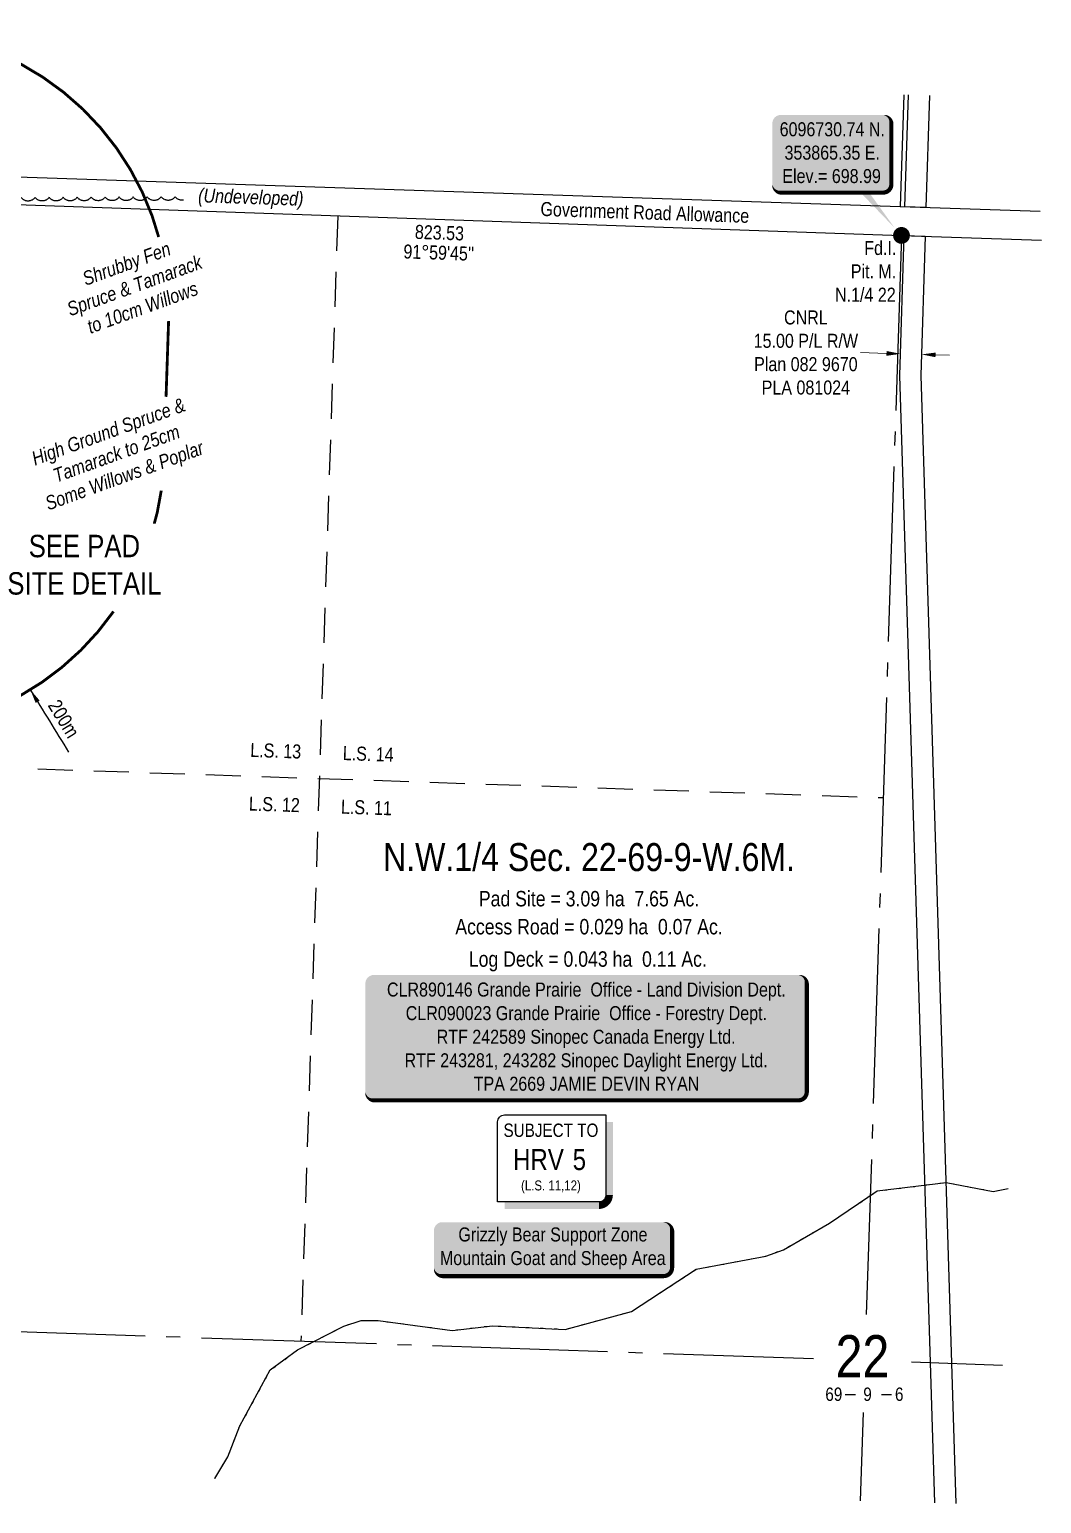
# Model space of a CAD drawing. Extents: x 350301 to 358197, y 6095407 to 6100410.
# Drawn here: x 353243 to 353965, y 6095825 to 6096878 of the extents above; entities that cross this region are included whole.
import ezdxf
from ezdxf.enums import TextEntityAlignment as Align

# ---------------------------------------------------------------- set-up
doc = ezdxf.new("R2010")
doc.units = 0
doc.header["$LTSCALE"] = 5
doc.header["$PDMODE"] = 34
doc.header["$PDSIZE"] = 0.03
for name, pattern in [('0', [1, 1, 0]), ('foc-BUFFER', [16.75, 15, -1.75]), ('foc-LSD', [8, 5, -3]), ('foc-QUARTERLINE', [33, 25, -3, 2, -3]), ('foc-WHEELTRACKS', [2, 0.4, -1.6])]:
    doc.linetypes.add(name, pattern=pattern)
doc.layers.get('Defpoints').update_dxf_attribs({"color": 9})
for name, color, linetype in [('10', 1, 'Continuous'), ('9', 3, 'Continuous'), ('AS-WILDLIFE-BLOCK', 131, 'Continuous'), ('AUX-BUFFER', 7, 'foc-BUFFER'), ('AUX-BUFFER1', 7, 'foc-BUFFER'), ('C-SYMBOL', 7, 'Continuous'), ('CG-NOTES', 7, 'Continuous'), ('CTW', 7, 'Continuous'), ('DETAIL-T', 7, 'Continuous'), ('F-RW', 190, 'Continuous'), ('L-AREAREQUIRED', 7, 'Continuous'), ('L-AREAWORK', 5, 'Continuous'), ('L-BD', 7, 'Continuous'), ('L-MON', 1, 'Continuous'), ('L-QSEC', 8, 'foc-QUARTERLINE'), ('L-ROAD-T', 7, 'Continuous'), ('L-SEC', 7, 'Continuous'), ('L-SECLBL', 7, 'Continuous'), ('L-SECTION-LSD', 7, 'foc-LSD'), ('T-BUSH', 110, '0'), ('T-BUSH-T', 110, 'Continuous'), ('T-WATER-P3', 160, 'foc-WHEELTRACKS')]:
    doc.layers.add(name, color=color, linetype=linetype)
doc.layers.add('F-RW-T', color=190, linetype='Continuous', lineweight=9)
doc.layers.add('T-TEXT', color=48, linetype='Continuous', lineweight=18)
doc.styles.add('100L', font='', dxfattribs={"height": 11})
doc.styles.add('175L', font='', dxfattribs={"height": 20})
doc.styles.add('80', font='', dxfattribs={"height": 10})
doc.styles.add('80CG', font='', dxfattribs={"height": 10})
doc.styles.add('80L', font='', dxfattribs={"height": 10})
doc.styles.add('80LS', font='', dxfattribs={"height": 10})
doc.styles.add('foc-LtypeFont', font='', dxfattribs={"height": 7.35})
doc.styles.add('HRV', font='', dxfattribs={"height": 3})
doc.styles.add('SIMPLEX', font='')
doc.styles.get('100L').set_extended_font_data('Arial Narrow')
doc.styles.get('175L').set_extended_font_data('Arial Narrow')
doc.styles.get('80').set_extended_font_data('Arial Narrow')
doc.styles.get('80CG').set_extended_font_data('Arial Narrow')
doc.styles.get('80L').set_extended_font_data('Arial Narrow')
doc.styles.get('80LS').set_extended_font_data('Arial Narrow', italic=True)
doc.styles.get('foc-LtypeFont').set_extended_font_data('Arial Narrow')
doc.styles.get('HRV').set_extended_font_data('Arial Narrow')
doc.styles.get('SIMPLEX').set_extended_font_data('Arial Narrow')
doc.linetypes.add('foc-TOPO-flowdirection-NOLINE', pattern='A,0,[">",foc-LtypeFont,S=0.3,R=0,X=0,Y=-0.945],-20,[">",foc-LtypeFont,S=0.3,R=0,X=0,Y=-0.945],0', length=20)
doc.dimstyles.new('CG2011', dxfattribs={"dimscale": 5, "dimtxt": 9, "dimasz": 2, "dimexe": 0.2, "dimexo": 0.0625, "dimgap": 0.5, "dimtad": 0, "dimtih": 1, "dimtoh": 1, "dimzin": 0, "dimdsep": 46, "dimtxsty": '80CG', "dimcen": 0.1, "dimse1": 1, "dimse2": 1, "dimclrd": 256, "dimclrt": 256, "dimaunit": 1, "dimadec": 4, "dimazin": 0, "dimtfac": 0.06, "dimtofl": 0, "dimtmove": 0, "dimatfit": 1, "dimfxl": 0.2, "dimtolj": 1, "dimtzin": 0, "dimlwd": -1, "dimarcsym": 0})
doc.dimstyles.new('Compass 5 000', dxfattribs={"dimscale": 5, "dimtxt": 9, "dimasz": 2, "dimexe": 0.2, "dimexo": 0.0625, "dimgap": 0.5, "dimtad": 0, "dimtih": 1, "dimtoh": 1, "dimzin": 0, "dimdsep": 46, "dimtxsty": '80CG', "dimcen": 0.1, "dimse1": 1, "dimse2": 1, "dimclrd": 256, "dimclrt": 256, "dimaunit": 1, "dimadec": 4, "dimazin": 0, "dimtfac": 0.06, "dimtofl": 0, "dimtmove": 0, "dimatfit": 1, "dimfxl": 0.2, "dimtolj": 1, "dimtzin": 0, "dimlwd": -1, "dimarcsym": 0})

# ---------------------------------------------------------------- blocks, each defined once
blk = doc.blocks.new('L-SECLBL')
at = {"layer": '9', "color": 7}
for p, q in [((-5.1, -27.8), (-12.3, -27.8)), ((20.7, -27.8), (13.5, -27.8))]:
    blk.add_line(p, q, dxfattribs=at)
at = {"layer": '10', "color": 2, "style": 'SIMPLEX'}
blk.add_attdef('SEC', text='', height=30, dxfattribs=at).set_placement((0, 0), align=Align.MIDDLE)
at = {"layer": '10', "color": 5, "style": '80L'}
blk.add_attdef('TWP', text='', height=9.5, dxfattribs=at).set_placement((-14.4, -27.4), align=Align.MIDDLE_RIGHT)
blk.add_attdef('RGE', text='', height=9.5, dxfattribs=at).set_placement((3.6, -27.4), align=Align.MIDDLE_CENTER)
blk.add_attdef('MER', text='', height=9.5, dxfattribs=at).set_placement((23.2, -27.4), align=Align.MIDDLE_LEFT)
blk = doc.blocks.new('*U44')
h = blk.add_hatch(color=255)
edge = h.paths.add_edge_path()
edge.add_line((-151.5, -45.5), (151.5, -45.5))
edge.add_arc((151.5, -39.5), 6, 270, 360)
edge.add_line((157.5, -39.5), (157.5, 38))
edge.add_arc((151.5, 38), 6, 0, 90)
edge.add_line((151.5, 44), (-151.5, 44))
edge.add_arc((-151.5, 38), 6, 90, 180)
edge.add_line((-157.5, 38), (-157.5, -39.5))
edge.add_arc((-151.5, -39.5), 6, 180, 270)
at = {"color": 44, "flags": 128}
blk.add_lwpolyline([(-151.5, -45.5, 3, 3, 0), (151.5, -45.5, 3, 3, 0.414214), (157.5, -39.5, 3, 3, 0), (157.5, 38, 3, 0, 0.414214), (151.5, 44, 0, 0, 0), (-151.5, 44, 0, 0, 0.414214), (-157.5, 38, 0, 0, 0), (-157.5, -39.5, 0, 3, 0.414214)], format="xyseb", close=True, dxfattribs=at)
at = {"color": 44, "style": '80'}
blk.add_attdef('ENTER_TEXT_001', (-36, -5), '', height=10, dxfattribs=at)
blk = doc.blocks.new('HRV')
blk.add_lwpolyline([(-35.1, 31.6), (37.2, 31.6), (37.2, -25.5, -0.414214), (32.2, -30.5), (-40.1, -30.5), (-40.1, 26.6, -0.414214)], format="xyb", close=True)
at = {"const_width": 5, "flags": 128}
blk.add_lwpolyline([(-35.1, -33), (32.2, -33, 0.414214), (39.7, -25.5), (39.7, 26.6)], format="xyb", dxfattribs=at)
at = {"style": '80L'}
blk.add_text('SUBJECT TO', height=9.5, dxfattribs=at).set_placement((-2, 13.1), align=Align.BOTTOM_CENTER)
blk.add_attdef('(N.W.1/4 00)', text='', height=7.12, dxfattribs=at).set_placement((-2, -24.4), align=Align.BOTTOM_CENTER)
at = {"layer": 'CTW', "color": 3, "style": 'HRV'}
blk.add_text('HRV', height=15, dxfattribs=at).set_placement((-10.9, -0.2), align=Align.MIDDLE_CENTER)
blk.add_attdef('0', text='', height=15, dxfattribs=at).set_placement((18.3, -0.2), align=Align.MIDDLE_CENTER)
blk = doc.blocks.new('*D51')
at = {"layer": 'Defpoints', "color": 0, "transparency": 16777216}
for p in [(353865.5, 6096675.6), (353880.5, 6096675.1), (353864.7, 6096646.2)]:
    blk.add_point(p, dxfattribs=at)
at = {"layer": 'F-RW-T', "transparency": 16777216}
for p, q in [((353854.7, 6096646.5), (353836.1, 6096647.1)), ((353889.7, 6096645.5), (353899.6, 6096645.2))]:
    blk.add_line(p, q, dxfattribs=at)
for points in [[(353854.7, 6096648.2), (353854.6, 6096644.8), (353864.7, 6096646.2)], [(353889.7, 6096647.1), (353889.6, 6096643.8), (353879.7, 6096645.8)]]:
    blk.add_solid(points, dxfattribs=at)
at = {"layer": 'F-RW-T', "transparency": 16777216, "insert": (353797.1, 6096647.1), "char_height": 10, "attachment_point": 5, "style": '80CG'}
blk.add_mtext('\\A1;CNRL\\P15.00 P/L R/W\\PPlan 082 9670\\PPLA 081024', dxfattribs=at)
blk = doc.blocks.new('fdia')
at = {"color": 255, "const_width": 1}
blk.add_lwpolyline([(-0.5, 0, 1), (0.5, 0, 1)], format="xyb", close=True, dxfattribs=at)
blk = doc.blocks.new('Fdiaa')
blk.add_blockref('fdia', (0, 0))
blk = doc.blocks.new('fdib')
at = {"color": 1, "const_width": 1.6}
blk.add_lwpolyline([(-0.4, 0, 1), (0.4, 0, 1)], format="xyb", close=True, dxfattribs=at)
at = {"color": 1}
blk.add_circle((0, 0), 0.8, dxfattribs=at)
blk = doc.blocks.new('Fdibb')
blk.add_blockref('fdib', (0, 0))
blk = doc.blocks.new('fdicc')
for name in ['Fdibb', 'Fdiaa']:
    blk.add_blockref(name, (0, 0))
blk = doc.blocks.new('FDI')
blk.add_blockref('fdicc', (0, 0))
blk = doc.blocks.new('*U62')
h = blk.add_hatch(color=254)
edge = h.paths.add_edge_path()
edge.add_line((-36.5, -28.5), (36.5, -28.5))
edge.add_arc((36.5, -22.5), 6, 270, 360)
edge.add_line((42.5, -22.5), (42.5, 21))
edge.add_arc((36.5, 21), 6, 0, 90)
edge.add_line((36.5, 27), (-36.5, 27))
edge.add_arc((-36.5, 21), 6, 90, 180)
edge.add_line((-42.5, 21), (-42.5, -22.5))
edge.add_arc((-36.5, -22.5), 6, 180, 270)
at = {"color": 1, "flags": 128}
blk.add_lwpolyline([(-36.5, -28.5, 3, 3, 0), (36.5, -28.5, 3, 3, 0.414214), (42.5, -22.5, 3, 3, 0), (42.5, 21, 3, 0, 0.414214), (36.5, 27, 0, 0, 0), (-36.5, 27, 0, 0, 0.414214), (-42.5, 21, 0, 0, 0), (-42.5, -22.5, 0, 3, 0.414214)], format="xyseb", close=True, dxfattribs=at)
blk.add_lwpolyline([(44.9, -53.8, 0, 10, 0), (0, 0, 5, 5, 0)], format="xyseb", dxfattribs=at)
at = {"color": 1, "style": '80'}
blk.add_attdef('ENTER_TEXT_001', (-36, -5), '', height=10, dxfattribs=at)
blk = doc.blocks.new('*U66')
h = blk.add_hatch(color=255)
edge = h.paths.add_edge_path()
edge.add_line((-79, -20), (79, -20))
edge.add_arc((79, -14), 6, 270, 360)
edge.add_line((85, -14), (85, 12.5))
edge.add_arc((79, 12.5), 6, 0, 90)
edge.add_line((79, 18.5), (-79, 18.5))
edge.add_arc((-79, 12.5), 6, 90, 180)
edge.add_line((-85, 12.5), (-85, -14))
edge.add_arc((-79, -14), 6, 180, 270)
at = {"color": 131, "flags": 128}
blk.add_lwpolyline([(-79, -20, 3, 3, 0), (79, -20, 3, 3, 0.414214), (85, -14, 3, 3, 0), (85, 12.5, 3, 0, 0.414214), (79, 18.5, 0, 0, 0), (-79, 18.5, 0, 0, 0.414214), (-85, 12.5, 0, 0, 0), (-85, -14, 0, 3, 0.414214)], format="xyseb", close=True, dxfattribs=at)
at = {"color": 131, "style": '80'}
blk.add_attdef('ENTER_TEXT_001', (-36, -5), '', height=10, dxfattribs=at)

msp = doc.modelspace()

# ---------------------------------------------------------------- linework, layer by layer
at = {"layer": 'AUX-BUFFER', "color": 251, "linetype": 'foc-BUFFER', "const_width": 2, "flags": 128}
msp.add_lwpolyline([(353340.489, 6096615.511), (353342.302, 6096669.605)], dxfattribs=at)
msp.add_lwpolyline([(353324.907, 6096502.903, 0.0592529), (353337.067, 6096548.548)], format="xyb", dxfattribs=at)
at = {"layer": 'AUX-BUFFER1', "color": 251, "linetype": 'foc-BUFFER', "const_width": 2, "flags": 128}
msp.add_lwpolyline([(353335.965, 6096727.21, 0.33203508), (353149.132, 6096876.658, 0.41421356), (352942.542, 6096683.472), (352939.192, 6096583.552, 0.41421356), (353132.378, 6096376.962, 0.25378772), (353302.993, 6096462.252)], format="xyb", dxfattribs=at)
at = {"layer": 'F-RW'}
for points in [[(353885.222, 6096830.529), (353882.818, 6096750.702), (353867.826, 6096751.21), (353870.231, 6096831.036)], [(353889.19, 6095825.927), (353886.081, 6095926.039), (353864.195, 6096630.622), (353867.208, 6096730.674), (353882.2, 6096730.167), (353879.202, 6096630.629), (353901.103, 6095925.526), (353904.212, 6095825.421)]]:
    msp.add_lwpolyline(points, dxfattribs=at)
at = {"layer": 'L-QSEC'}
for p, q in [((353866.942, 6096831.15), (353864.341, 6096751.328)), ((353865.353, 6096730.736), (353840.254, 6095960.335)), ((353035.862, 6095955.056), (353802.65, 6095928.901)), ((353872.493, 6095926.519), (353937.426, 6095924.304)), ((353837.975, 6095890.389), (353835.919, 6095827.286))]:
    msp.add_line(p, q, dxfattribs=at)
at = {"layer": 'L-SEC'}
for p, q in [((353062.912, 6096778.42), (353864.366, 6096751.327)), ((353062.62, 6096758.71), (353865.353, 6096730.736)), ((353864.366, 6096751.327), (353964.26, 6096747.95)), ((353865.353, 6096730.736), (353965.272, 6096727.359))]:
    msp.add_line(p, q, dxfattribs=at)
at = {"layer": 'L-SECTION-LSD', "flags": 128}
for points in [[(353462.969, 6096744.773), (353436.685, 6095941.384)], [(353049.057, 6096356.687), (353852.278, 6096329.412)]]:
    msp.add_lwpolyline(points, dxfattribs=at)
at = {"layer": 'T-BUSH', "flags": 128}
msp.add_lwpolyline([(353352.951, 6096755.894, -0.28450033), (353347.035, 6096758.399, -0.52056705), (353337.038, 6096758.35, -0.52056705), (353327.04, 6096758.3, -0.52056705), (353317.043, 6096758.25, -0.52056705), (353307.045, 6096758.2, -0.52056705), (353297.048, 6096758.151, -0.52056705), (353287.05, 6096758.101, -0.52056705), (353277.053, 6096758.051, -0.52056705), (353267.055, 6096758.002, -0.52056705), (353257.058, 6096757.952, -0.52056705), (353247.06, 6096757.902, -0.52056705), (353237.063, 6096757.853, -0.52056705), (353227.065, 6096757.803, -0.52056705), (353217.068, 6096757.753, -0.52056705), (353207.07, 6096757.703, -0.52056705), (353197.073, 6096757.654, -0.52056705), (353187.075, 6096757.604, -0.52056705), (353177.078, 6096757.554, -0.52056705), (353167.081, 6096757.505, -0.52056705), (353154.959, 6096757.444)], format="xyb", dxfattribs=at)
at = {"layer": 'T-WATER-P3', "flags": 128}
msp.add_lwpolyline([(353375.218, 6095843.237), (353384.514, 6095858.864), (353393.115, 6095880.765), (353414.897, 6095920.774), (353434.208, 6095935.025), (353467.388, 6095952.086), (353479.709, 6095955.998), (353491.959, 6095956.019), (353544.649, 6095949.051), (353573.459, 6095952.354), (353625.359, 6095949.747), (353672.74, 6095962.61), (353718.802, 6095992.742), (353768.552, 6096002.035), (353781.022, 6096006.575), (353813.993, 6096025.637), (353848.064, 6096048.588), (353897.305, 6096054.611), (353930.865, 6096048.233), (353941.533, 6096050.354)], dxfattribs=at)
at = {"layer": 'T-WATER-P3', "linetype": 'foc-TOPO-flowdirection-NOLINE', "flags": 128}
msp.add_lwpolyline([(353375.218, 6095843.237), (353384.514, 6095858.864), (353393.115, 6095880.765), (353414.897, 6095920.774), (353434.208, 6095935.025), (353467.388, 6095952.086), (353479.709, 6095955.998), (353491.959, 6095956.019), (353544.649, 6095949.051), (353573.459, 6095952.354), (353625.359, 6095949.747), (353672.74, 6095962.61), (353718.802, 6095992.742), (353768.552, 6096002.035), (353781.022, 6096006.575), (353813.993, 6096025.637), (353848.064, 6096048.588), (353897.305, 6096054.611), (353930.865, 6096048.233), (353941.533, 6096050.354)], dxfattribs=at)

# ---------------------------------------------------------------- block references
at = {"layer": 'AS-WILDLIFE-BLOCK', "color": 5}
ref = msp.add_blockref('*U66', (353616.646, 6096007.786), dxfattribs=dict(at, xscale=0.99976, yscale=0.99976, zscale=0.99976))
ref.add_attrib('ENTER_TEXT_001', 'Grizzly Bear Support Zone', (353549.097, 6096012.506), dxfattribs={"layer": '0', "color": 131, "height": 9.9976, "style": '80'})
ref.add_attrib('ENTER_TEXT_002', 'Mountain Goat and Sheep Area', (353535.918, 6095995.666), dxfattribs={"layer": '0', "color": 131, "height": 9.9976, "style": '80'})
at = {"layer": 'C-SYMBOL', "color": 3}
ref = msp.add_blockref('*U44', (353640.246, 6096158.741), dxfattribs=at)
ref.add_attrib('ENTER_TEXT_001', 'CLR890146 Grande Prairie  Office - Land Division Dept.', (353498.145, 6096187.358), dxfattribs={"layer": '0', "color": 44, "height": 10, "style": '80'})
ref.add_attrib('ENTER_TEXT_002', 'CLR090023 Grande Prairie  Office - Forestry Dept.', (353511.525, 6096170.514), dxfattribs={"layer": '0', "color": 44, "height": 10, "style": '80'})
ref.add_attrib('ENTER_TEXT_003', 'RTF 242589 Sinopec Canada Energy Ltd.', (353533.623, 6096153.67), dxfattribs={"layer": '0', "color": 44, "height": 10, "style": '80'})
ref.add_attrib('ENTER_TEXT_004', 'RTF 243281, 243282 Sinopec Daylight Energy Ltd.', (353510.693, 6096136.826), dxfattribs={"layer": '0', "color": 44, "height": 10, "style": '80'})
ref.add_attrib('ENTER_TEXT_005', 'TPA 2669 JAMIE DEVIN RYAN', (353560.052, 6096120.118), dxfattribs={"layer": '0', "color": 44, "height": 10, "style": '80'})
at = {"layer": 'CG-NOTES', "color": 5}
msp.add_blockref('HRV', (353617.162, 6096071.217), dxfattribs=at).add_auto_attribs({'(N.W.1/4 00)': '(L.S. 11,12)', '0': '5'})
at = {"layer": 'DETAIL-T'}
ref = msp.add_blockref('*U62', (353815.665, 6096789.77), dxfattribs=dict(at, xscale=0.9993081584679978, yscale=0.9993081584679978, zscale=0.9993081584679978))
ref.add_attrib('ENTER_TEXT_001', '6096730.74 N.', (353778.396, 6096801.535), dxfattribs={"layer": '0', "color": 1, "height": 9.99308, "style": '80'})
ref.add_attrib('ENTER_TEXT_002', '353865.35 E.', (353781.869, 6096784.839), dxfattribs={"layer": '0', "color": 1, "height": 9.99308, "style": '80'})
ref.add_attrib('ENTER_TEXT_003', 'Elev.= 698.99', (353780.301, 6096768.143), dxfattribs={"layer": '0', "color": 1, "height": 9.99308, "style": '80'})
at = {"layer": 'L-MON', "xscale": 4.999999999999991, "yscale": 4.999999999999991, "zscale": 4.999999999999991}
msp.add_blockref('FDI', (353865.353, 6096730.736), dxfattribs=at)
at = {"layer": 'L-SECLBL', "color": 3}
msp.add_blockref('L-SECLBL', (353837.508, 6095930.849), dxfattribs=at).add_auto_attribs({'SEC': '22', 'TWP': '69', 'RGE': '9', 'MER': '6'})

# ---------------------------------------------------------------- texts
at = {"layer": 'AUX-BUFFER', "insert": (353264.3, 6096400.501), "char_height": 10, "attachment_point": 1, "rotation": 301.517114, "style": '80L'}
msp.add_mtext_dynamic_manual_height_columns('200m', width=34.23455, gutter_width=225, heights=[0], dxfattribs=at)
at = {"layer": 'C-SYMBOL', "color": 3, "linetype": 'Continuous', "style": '175L'}
msp.add_text('N.W.1/4 Sec. 22-69-9-W.6M.', height=19.9952, dxfattribs=at).set_placement((353642.354, 6096270.925), align=Align.BOTTOM_CENTER)
at = {"layer": 'L-AREAREQUIRED', "color": 5, "linetype": 'Continuous', "style": '100L'}
for s, p in [('Pad Site = 3.09 ha  7.65 Ac.', (353642.354, 6096248.431)), ('Log Deck = 0.043 ha  0.11 Ac.', (353641.498, 6096205.34))]:
    msp.add_text(s, height=10.99736, dxfattribs=at).set_placement(p, align=Align.BOTTOM_CENTER)
at = {"layer": 'L-AREAWORK', "color": 5, "linetype": 'Continuous', "style": '100L'}
msp.add_text('Access Road = 0.029 ha  0.07 Ac.', height=10.99736, dxfattribs=at).set_placement((353642.354, 6096228.435), align=Align.BOTTOM_CENTER)
at = {"layer": 'L-BD', "style": '80L'}
for s, p in [('823.53', (353535.616, 6096732.723)), ("91°59'45''", (353535.12, 6096718.485))]:
    msp.add_text(s, height=9.9976, rotation=358.0042, dxfattribs=at).set_placement(p, align=Align.MIDDLE)
at = {"layer": 'L-MON', "insert": (353816.957, 6096726.773), "char_height": 10, "attachment_point": 1, "style": '100L'}
msp.add_mtext_dynamic_manual_height_columns('\\pi21.81896;Fd.I. \\P\\pi12.19413;Pit. M. \\P\\pi0.95266;N.1/4 22', width=42.80123, gutter_width=55, heights=[0], dxfattribs=at)
at = {"layer": 'T-BUSH-T', "insert": (353297.639, 6096595.412), "char_height": 9.9976, "width": 120.11209, "attachment_point": 2, "rotation": 20, "style": '80LS'}
msp.add_mtext('High Ground Spruce & Tamarack to 25cm Some Willows & Poplar', dxfattribs=at)

# ---------------------------------------------------------------- dimensions: what is measured, and where the dimension line sits
at = {"layer": 'F-RW-T'}
dim = msp.add_linear_dim(base=(353864.665, 6096646.209), p1=(353880.541, 6096675.101), p2=(353865.548, 6096675.553), angle=178.275065, text='CNRL\\P15.00 P/L R/W\\PPlan 082 9670\\PPLA 081024', dimstyle='Compass 5 000', dxfattribs=at)
dim.commit()
dim.dimension.update_dxf_attribs({"geometry": '*D51', "text_midpoint": (353797.057, 6096647.068), "dimtype": 161})

# ---------------------------------------------------------------- leaders
at = {"layer": 'AUX-BUFFER', "path_type": 1}
msp.add_leader([(353243.631, 6096406.353), (353270.906, 6096361.874)], dimstyle='CG2011', override={"dimasz": 2, "dimgap": 0.5, "dimtad": 0}, dxfattribs=at)

# ---------------------------------------------------------------- next in the draw order: texts
at = {"layer": 'DETAIL-T', "color": 3, "insert": (353282.207, 6096495.554), "char_height": 15.99616, "width": 109.44887, "attachment_point": 5, "style": '80CG', "bg_fill": 2}
msp.add_mtext('SEE PAD \\PSITE DETAIL', dxfattribs=at)
at = {"layer": 'L-ROAD-T', "insert": (353682.339, 6096752.182), "char_height": 10, "width": 150.45125, "attachment_point": 2, "rotation": 358.064351, "style": '80L', "bg_fill": 3, "box_fill_scale": 1.1, "bg_fill_color": 256, "bg_fill_transparency": 0}
msp.add_mtext('Government Road Allowance', dxfattribs=at)
at = {"layer": 'L-SECTION-LSD', "char_height": 9.9976, "attachment_point": 1, "rotation": 358.055151, "style": '100L', "bg_fill": 3, "box_fill_scale": 1.5, "bg_fill_color": 256, "bg_fill_transparency": 0}
for s, width, insert in [('\\pi1.88834;L.S. 13', 36.82538, (353398.92, 6096368.51)), ('L.S. 14', 36.98932, (353466.824, 6096366.204)), ('\\pi2.22715;L.S. 12', 37.10282, (353397.621, 6096330.256)), ('L.S. 11', 36.44075, (353465.525, 6096327.95))]:
    msp.add_mtext_dynamic_manual_height_columns(s, width=width, gutter_width=54.987, heights=[0], dxfattribs=dict(at, insert=insert))
at = {"layer": 'T-BUSH-T', "insert": (353310.548, 6096715.329), "char_height": 9.9976, "width": 101.91728, "attachment_point": 2, "rotation": 20, "style": '80LS', "bg_fill": 2}
msp.add_mtext('Shrubby Fen Spruce & Tamarack to 10cm Willows', dxfattribs=at)
at = {"layer": 'T-TEXT', "insert": (353401.173, 6096763.151), "char_height": 10, "width": 76.4017, "attachment_point": 2, "rotation": 358.064351, "style": '80LS', "bg_fill": 3, "box_fill_scale": 1.1, "bg_fill_color": 256, "bg_fill_transparency": 0}
msp.add_mtext('(Undeveloped)', dxfattribs=at)

doc.saveas('drawing.dxf')
